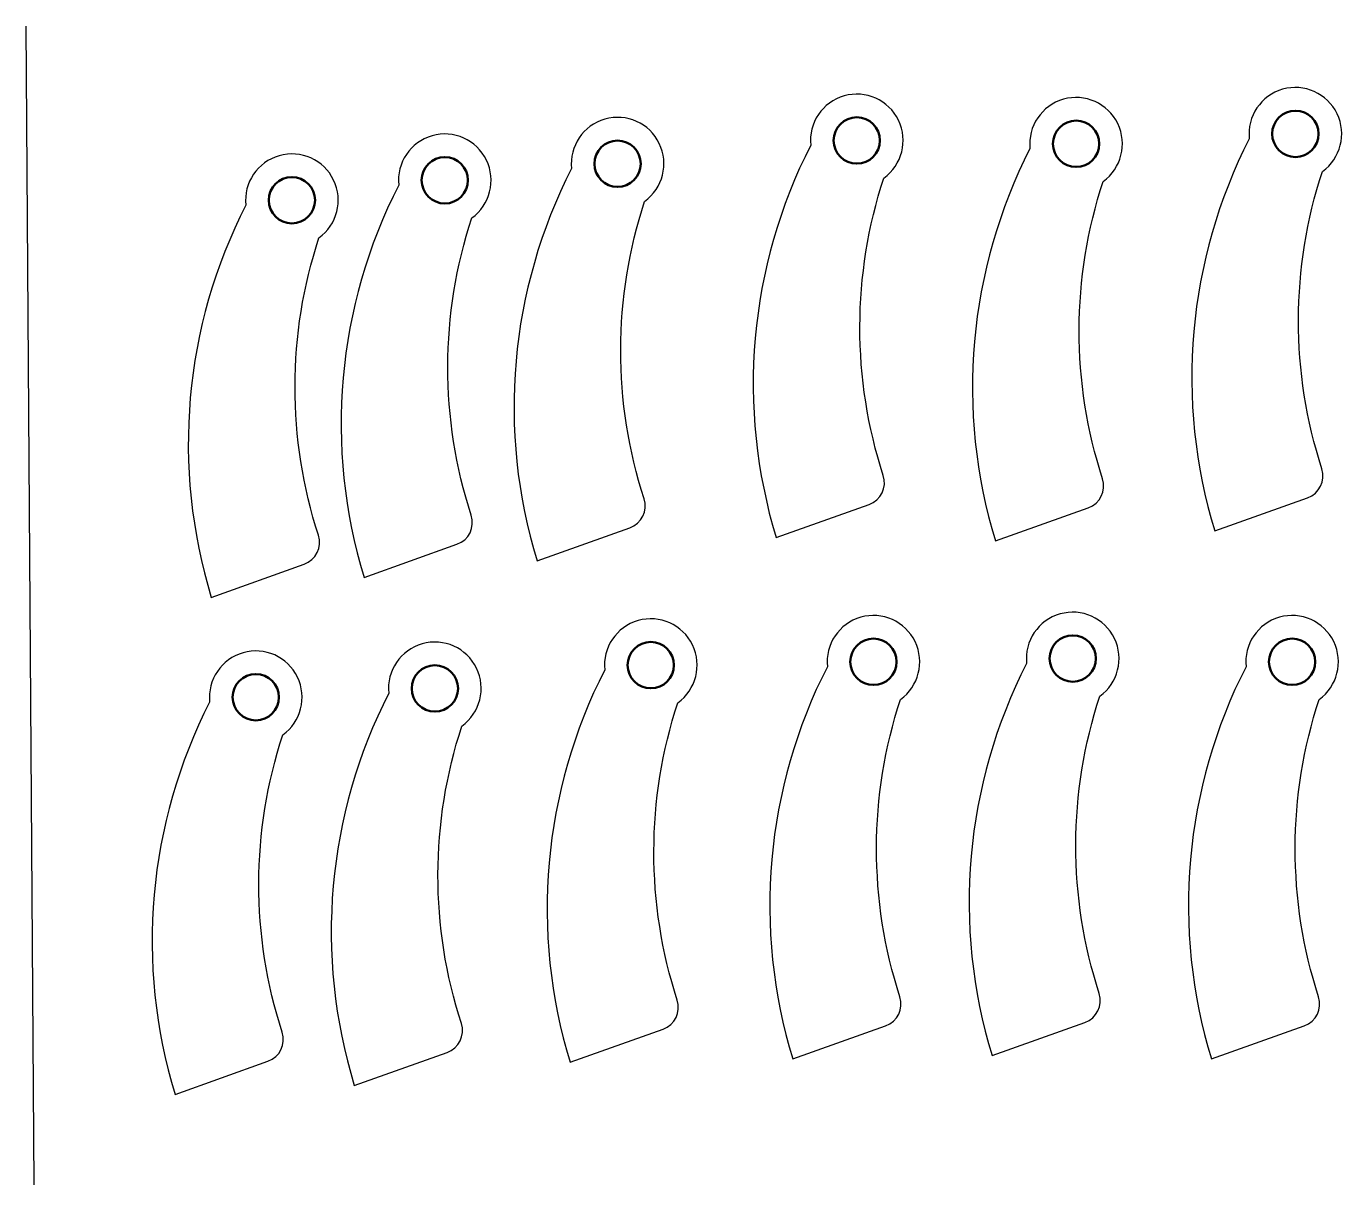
# Model space of a CAD drawing. Header units: inches. Extents: x -1 to 84.2, y 0 to 75.
import ezdxf

# ---------------------------------------------------------------- set-up
doc = ezdxf.new("R2010")
doc.units = ezdxf.units.IN
doc.header["$MEASUREMENT"] = 0
doc.layers.add('PDF_Visible', color=7, linetype='Continuous')

msp = doc.modelspace()

# ---------------------------------------------------------------- linework, layer by layer
msp.add_line((-0.5, 0), (-1, 74.998))
for points in [[(75.957, 42.327), (81.967, 44.47, 0.40573), (82.892, 46.346, -0.159013), (82.926, 65.6, 1.737577), (78.192, 67.722, 0.195067)], [(47.558, 41.899), (53.568, 44.042, 0.40573), (54.493, 45.918, -0.159013), (54.527, 65.172, 1.737577), (49.793, 67.294, 0.195067)], [(61.757, 41.682), (67.768, 43.825, 0.40573), (68.692, 45.701, -0.159013), (68.726, 64.955, 1.737577), (63.992, 67.077, 0.195067)], [(32.07, 40.393), (38.08, 42.537, 0.40573), (39.005, 44.413, -0.159013), (39.039, 63.666, 1.737577), (34.305, 65.788, 0.195067)], [(20.877, 39.318), (26.888, 41.462, 0.40573), (27.812, 43.338, -0.159013), (27.846, 62.591, 1.737577), (23.112, 64.713, 0.195067)], [(10.979, 38.027), (16.99, 40.17, 0.40573), (17.914, 42.046, -0.159013), (17.948, 61.3, 1.737577), (13.214, 63.422, 0.195067)], [(34.217, 7.929), (40.228, 10.072, 0.40573), (41.152, 11.948, -0.159013), (41.187, 31.202, 1.737577), (36.453, 33.324, 0.195067)], [(48.635, 8.142), (54.645, 10.286, 0.40573), (55.57, 12.162, -0.159013), (55.604, 31.416, 1.737577), (50.87, 33.538, 0.195067)], [(61.539, 8.356), (67.55, 10.5, 0.40573), (68.474, 12.376, -0.159013), (68.509, 31.63, 1.737577), (63.775, 33.751, 0.195067)], [(75.745, 8.142), (81.756, 10.286, 0.40573), (82.68, 12.162, -0.159013), (82.714, 31.416, 1.737577), (77.98, 33.538, 0.195067)], [(20.236, 6.423), (26.246, 8.566, 0.40573), (27.171, 10.442, -0.159013), (27.205, 29.696, 1.737577), (22.471, 31.818, 0.195067)], [(8.638, 5.847), (14.648, 7.991, 0.40573), (15.573, 9.867, -0.159013), (15.607, 29.121, 1.737577), (10.873, 31.242, 0.195067)]]:
    msp.add_lwpolyline(points, format="xyb", close=True)
at = {"layer": 'PDF_Visible', "lineweight": 50}
for centre in [(52.776, 67.608), (81.175, 68.036), (66.976, 67.392), (37.288, 66.103), (26.096, 65.028), (16.198, 63.736), (39.436, 33.638), (53.853, 33.852), (66.758, 34.066), (80.964, 33.852), (25.454, 32.133), (13.856, 31.557)]:
    msp.add_circle(centre, 1.5, dxfattribs=at)

doc.saveas('drawing.dxf')
